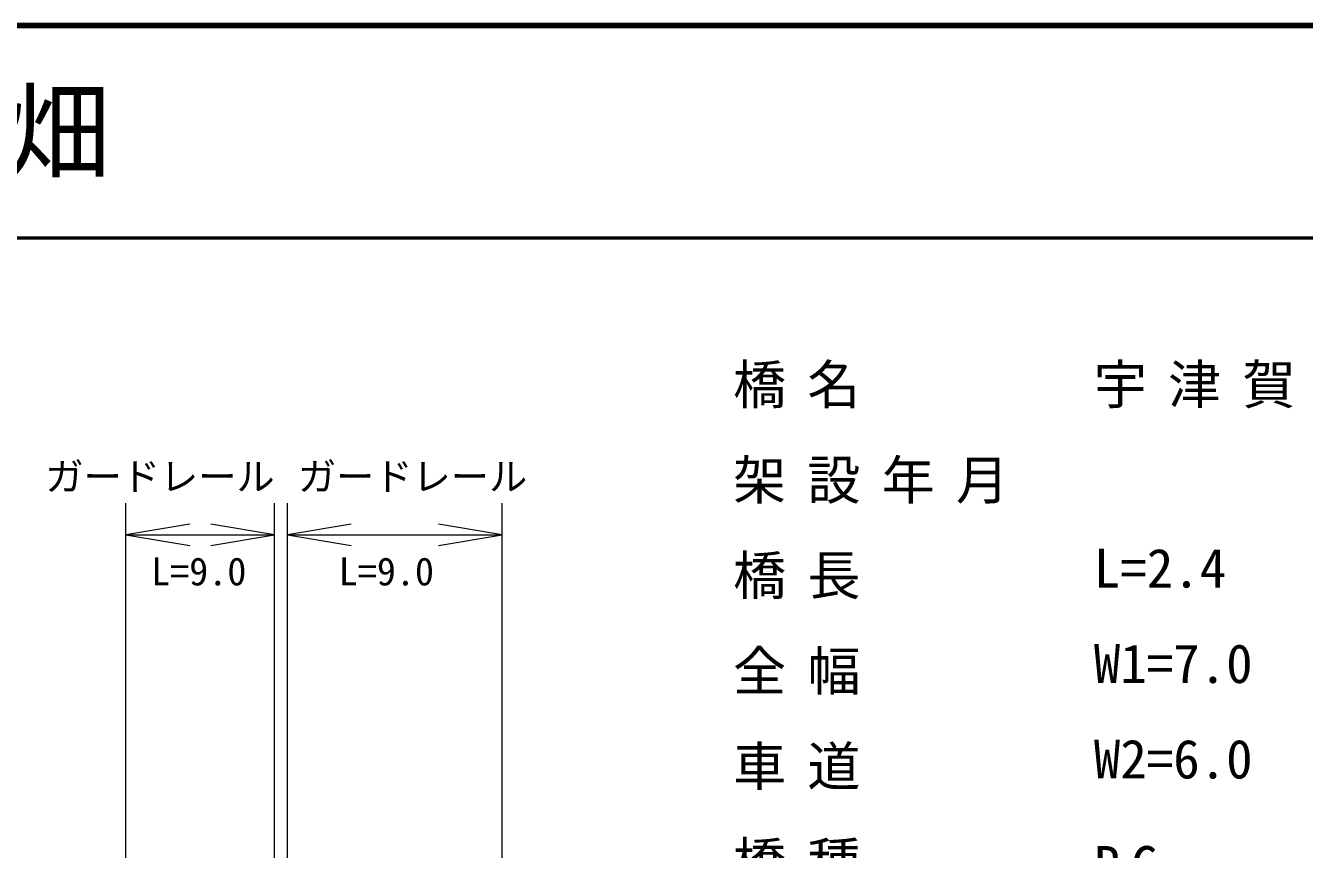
# Model space of a CAD drawing. Units: millimetres, scale not verified. Extents: x 40000 to 680000, y 20000 to 380000.
# Drawn here: x 428844 to 489103, y 341157 to 380000 of the extents above; entities that cross this region are included whole.
import ezdxf
from ezdxf.enums import TextEntityAlignment as Align

# ---------------------------------------------------------------- set-up
doc = ezdxf.new("R2010")
doc.units = ezdxf.units.MM
doc.header["$LTSCALE"] = 1000
doc.layers.add('M-STR-HTXT', color=7, linetype='Continuous')
for name, color, linetype, lineweight in [('M-TTL', 2, 'Continuous', 140), ('M-TTL-LINE', 7, 'Continuous', 50), ('M-TTL-TXT', 7, 'Continuous', 13), ('M-WORK', 1, 'Continuous', 13)]:
    doc.layers.add(name, color=color, linetype=linetype, lineweight=lineweight)
doc.styles.add('ＭＳ ゴシック', font='')
doc.styles.get('ＭＳ ゴシック').set_extended_font_data('MS Gothic')

# ---------------------------------------------------------------- blocks, each defined once
blk = doc.blocks.new('open_arrow')
at = {"color": 0, "linetype": 'Continuous', "lineweight": -2}
blk.add_lwpolyline([(7.5, 1.25), (0, 0), (7.5, -1.25)], dxfattribs=at)

msp = doc.modelspace()

# ---------------------------------------------------------------- linework, layer by layer
at = {"layer": 'M-TTL'}
msp.add_line((680000, 380000), (40000, 380000), dxfattribs=at)
at = {"layer": 'M-TTL-LINE'}
msp.add_line((40000, 370000), (680000, 370000), dxfattribs=at)
at = {"layer": 'M-WORK'}
for p, q in [((433576, 309263), (433576, 357490)), ((440576, 314746), (440576, 357490)), ((441191, 315221), (441191, 357490)), ((451297, 319052), (451297, 357490)), ((433576, 355990), (440576, 355990)), ((441191, 355990), (451297, 355990))]:
    msp.add_line(p, q, dxfattribs=at)

# ---------------------------------------------------------------- block references
at = {"layer": 'M-WORK', "xscale": 400, "yscale": 400}
for p in [(433576, 355990), (441191, 355990)]:
    msp.add_blockref('open_arrow', p, dxfattribs=at)
at = {"layer": 'M-WORK', "xscale": 400, "yscale": 400, "rotation": 180}
for p in [(440576, 355990), (451297, 355990)]:
    msp.add_blockref('open_arrow', p, dxfattribs=at)

# ---------------------------------------------------------------- texts
at = {"layer": 'M-STR-HTXT', "style": 'ＭＳ ゴシック'}
for s, p in [('L=2.4', (479181, 352953)), ('W1=7.0', (479181, 348453)), ('W2=6.0', (479181, 343953))]:
    msp.add_text(s, height=1833, dxfattribs=at).set_placement(p, align=Align.BOTTOM_LEFT)
at = {"layer": 'M-STR-HTXT', "char_height": 1833, "attachment_point": 7, "style": 'ＭＳ ゴシック'}
for s, insert in [('\\T1.4;橋名', (462181, 361953)), ('\\T1.4;宇津賀橋', (479181, 361953)), ('\\T1.4;架設年月', (462181, 357453)), ('\\T1.4;橋長', (462181, 352953)), ('\\T1.4;全幅', (462181, 348453)), ('\\T1.4;車道', (462181, 343953)), ('\\T1.4;橋種', (462181, 339453)), ('\\T1.4;RC', (479181, 339453))]:
    msp.add_mtext(s, dxfattribs=dict(at, insert=insert))
at = {"layer": 'M-TTL-TXT', "style": 'ＭＳ ゴシック'}
msp.add_text('地 名      長門市油谷後畑', height=3666, dxfattribs=at).set_placement((370380, 375000), align=Align.MIDDLE_LEFT)
at = {"layer": 'M-WORK', "style": 'ＭＳ ゴシック'}
for p in [(435179, 357683), (447081, 357683)]:
    msp.add_text('ガードレール', height=1320, dxfattribs=at).set_placement(p, align=Align.BOTTOM_CENTER)
for p in [(437003, 354265), (445844, 354265)]:
    msp.add_text('L=9.0', height=1320, dxfattribs=at).set_placement(p, align=Align.MIDDLE_CENTER)

doc.saveas('drawing.dxf')
